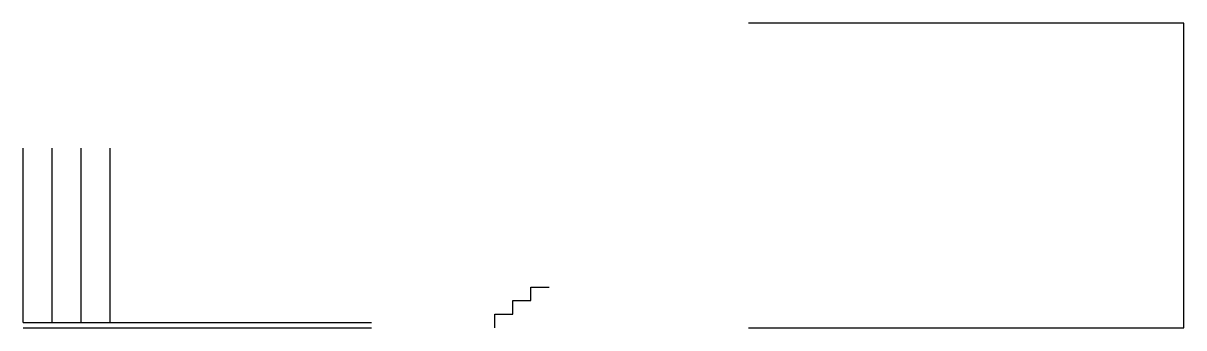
# Model space of a CAD drawing. Extents: x 0 to 640, y 0 to 168.
import ezdxf

# ---------------------------------------------------------------- set-up
doc = ezdxf.new("R2010")
doc.units = 0
for name, color, linetype in [('FRAMING', 30, 'Continuous'), ('STAIR', 5, 'Continuous'), ('WALLS', 7, 'Continuous')]:
    doc.layers.add(name, color=color, linetype=linetype)

msp = doc.modelspace()

# ---------------------------------------------------------------- linework, layer by layer
at = {"layer": 'FRAMING'}
for p, q in [((0, 3), (0, 99)), ((16, 3), (16, 99)), ((32, 3), (32, 99)), ((48, 3), (48, 99)), ((0, 3), (192, 3)), ((0, 0), (192, 0))]:
    msp.add_line(p, q, dxfattribs=at)
at = {"layer": 'STAIR', "flags": 128}
msp.add_lwpolyline([(260, 0), (260, 7.5), (270, 7.5), (270, 15), (280, 15), (280, 22.5), (290, 22.5)], dxfattribs=at)
at = {"layer": 'WALLS'}
for p, q in [((640, 168), (400, 168)), ((640, 0), (640, 168)), ((400, 0), (640, 0))]:
    msp.add_line(p, q, dxfattribs=at)

doc.saveas('drawing.dxf')
